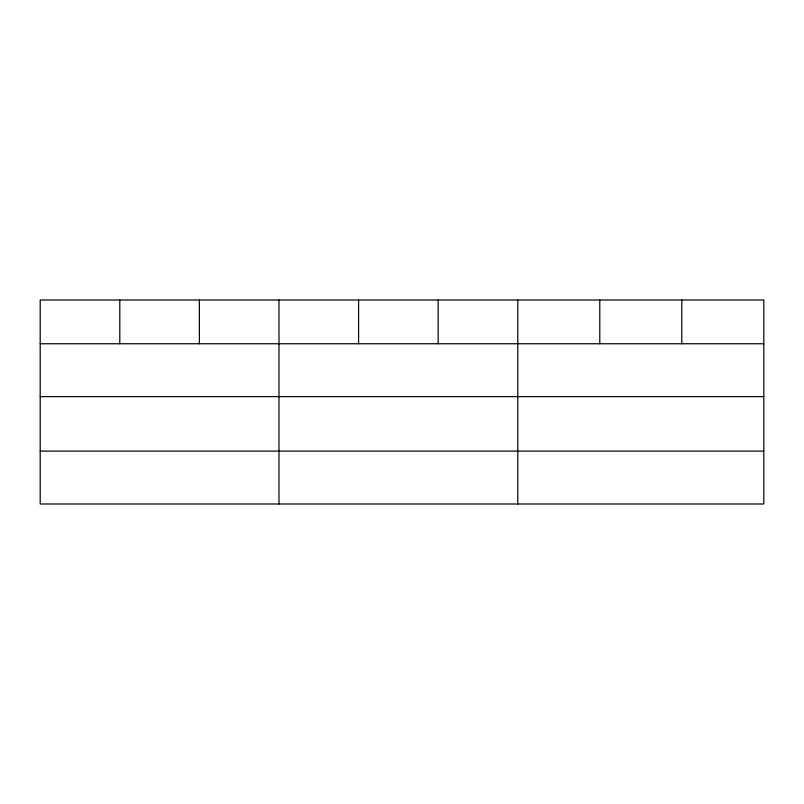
<?xml version="1.0" encoding="UTF-8"?>
<svg xmlns="http://www.w3.org/2000/svg" width="804" height="804" viewBox="0 0 804 804"><rect width="100%" height="100%" fill="white"/><g stroke="black" fill="none" stroke-linecap="round" stroke-linejoin="round"><path stroke-width="1.21" d="M763.8 396.623L763.8 300.013L40.2 300.013L40.2 503.987L763.8 503.987L763.8 396.623L40.2 396.623M40.2 343.75L763.8 343.75M40.2 451.114L763.8 451.114M681.792 300.013L681.792 343.75M599.784 300.013L599.784 343.75M517.776 300.013L517.776 503.987M438.18 300.013L438.18 343.75M358.584 300.013L358.584 343.75M278.988 300.013L278.988 503.987M199.392 300.013L199.392 343.75M119.796 300.013L119.796 343.75"/></g></svg>
